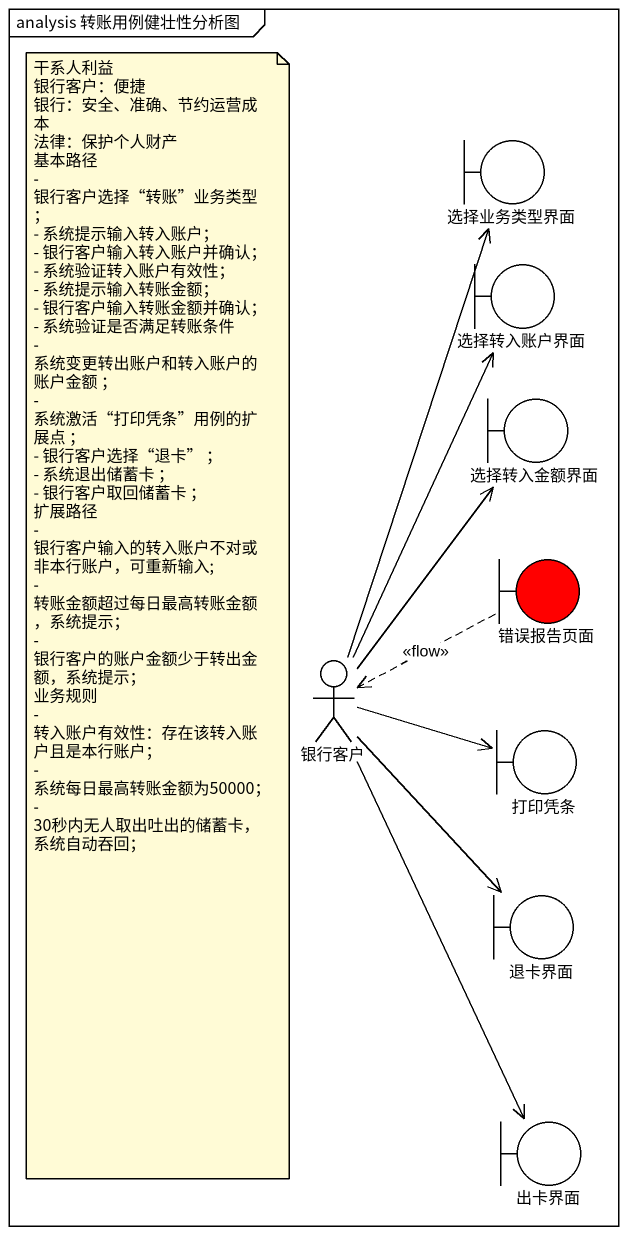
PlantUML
@startuml
mainframe analysis 转账用例健壮性分析图
boundary 选择业务类型界面
boundary 选择转入账户界面
boundary 选择转入金额界面
boundary 错误报告页面 #FF0000
actor 银行客户
boundary 打印凭条
boundary 退卡界面
boundary 出卡界面
错误报告页面 .left.> 银行客户 : <<flow>>
银行客户 -up-> 选择业务类型界面
银行客户 -up-> 选择转入账户界面
银行客户 -up-> 选择转入金额界面
银行客户 -right-> 打印凭条
银行客户 --> 退卡界面
银行客户 --> 出卡界面
note as N1
  干系人利益
  银行客户：便捷
  银行：安全、准确、节约运营成本
  法律：保护个人财产
  基本路径
  - 银行客户选择“转账”业务类型；
  - 系统提示输入转入账户；
  - 银行客户输入转入账户并确认；
  - 系统验证转入账户有效性；
  - 系统提示输入转账金额；
  - 银行客户输入转账金额并确认；
  - 系统验证是否满足转账条件
  - 系统变更转出账户和转入账户的账户金额 ；
  - 系统激活“打印凭条”用例的扩展点 ；
  - 银行客户选择“退卡” ；
  - 系统退出储蓄卡 ；
  - 银行客户取回储蓄卡 ；
  扩展路径
  - 银行客户输入的转入账户不对或非本行账户，可重新输入;
  - 转账金额超过每日最高转账金额，系统提示；
  - 银行客户的账户金额少于转出金额，系统提示；
  业务规则
  - 转入账户有效性：存在该转入账户且是本行账户；
  - 系统每日最高转账金额为50000；
  - 30秒内无人取出吐出的储蓄卡，系统自动吞回；
end note
@enduml
